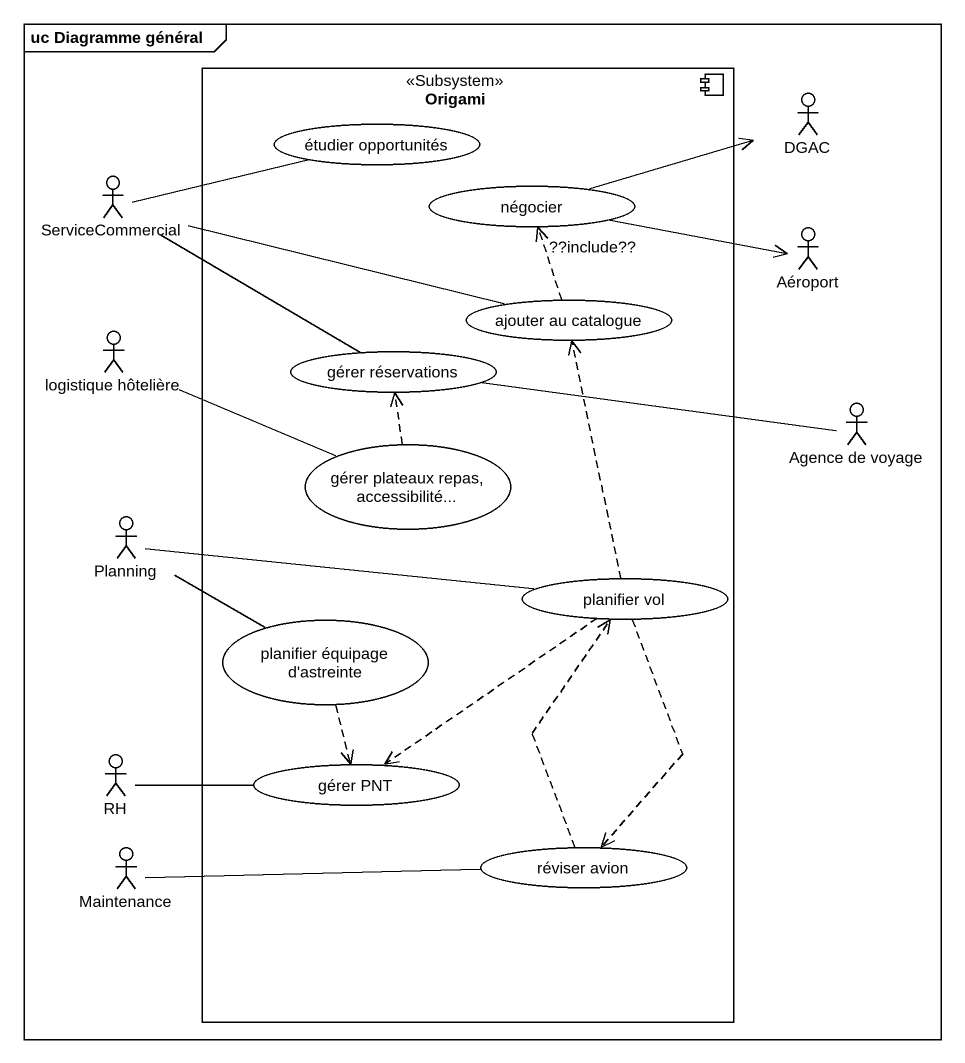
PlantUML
@startuml
mainframe uc Diagramme général
component Origami <<Subsystem>> {
  usecase "étudier opportunités" as étudier_opportunités
  usecase négocier
  usecase "ajouter au catalogue" as ajouter_au_catalogue
  usecase "gérer réservations" as gérer_réservations
  usecase "gérer plateaux repas, accessibilité..." as gérer_plateaux_repas
  usecase "planifier équipage d'astreinte" as planifier_équipage_d
  usecase "planifier vol" as planifier_vol
  usecase "gérer PNT" as gérer_PNT
  usecase "réviser avion" as réviser_avion
}
actor DGAC
actor ServiceCommercial
actor Aéroport
actor "logistique hôtelière" as logistique_hôtelière
actor "Agence de voyage" as Agence_de_voyage
actor Planning
actor RH
actor Maintenance
ServiceCommercial -right- étudier_opportunités
ServiceCommercial -right- ajouter_au_catalogue
ServiceCommercial -right- gérer_réservations
négocier -right-> DGAC
négocier -right-> Aéroport
ajouter_au_catalogue .up.> négocier : ??include??
logistique_hôtelière -right- gérer_plateaux_repas
Agence_de_voyage -left- gérer_réservations
gérer_plateaux_repas .up.> gérer_réservations
Planning -right- planifier_équipage_d
Planning -right- planifier_vol
planifier_équipage_d ..> gérer_PNT
planifier_vol .up.> ajouter_au_catalogue
planifier_vol ..> gérer_PNT
planifier_vol ..> réviser_avion
RH -right- gérer_PNT
Maintenance -right- réviser_avion
réviser_avion .up.> planifier_vol
@enduml
